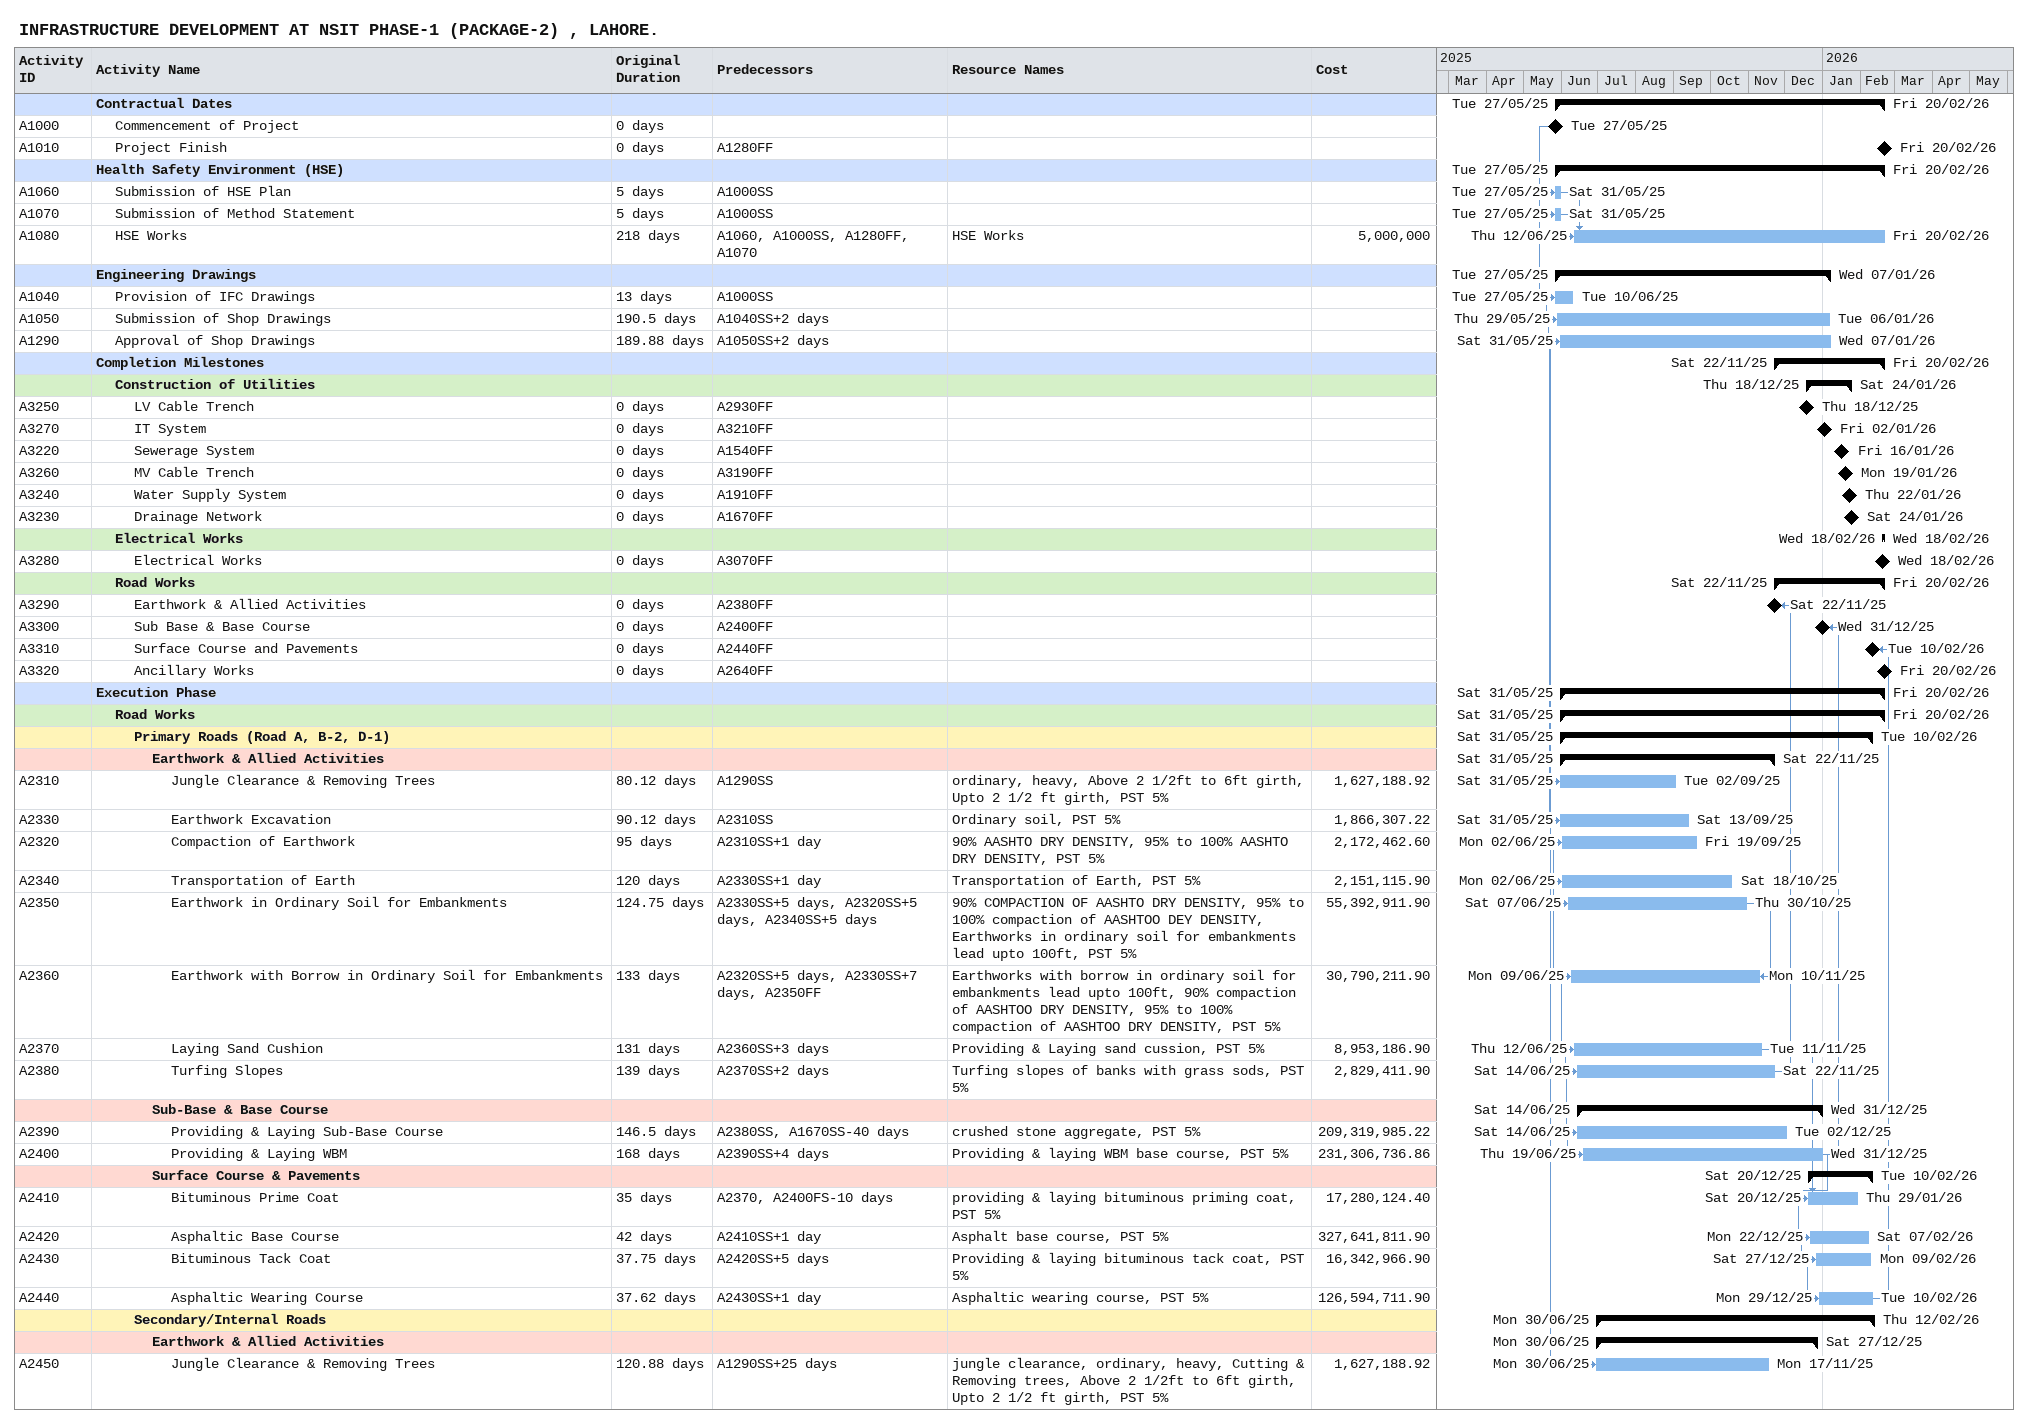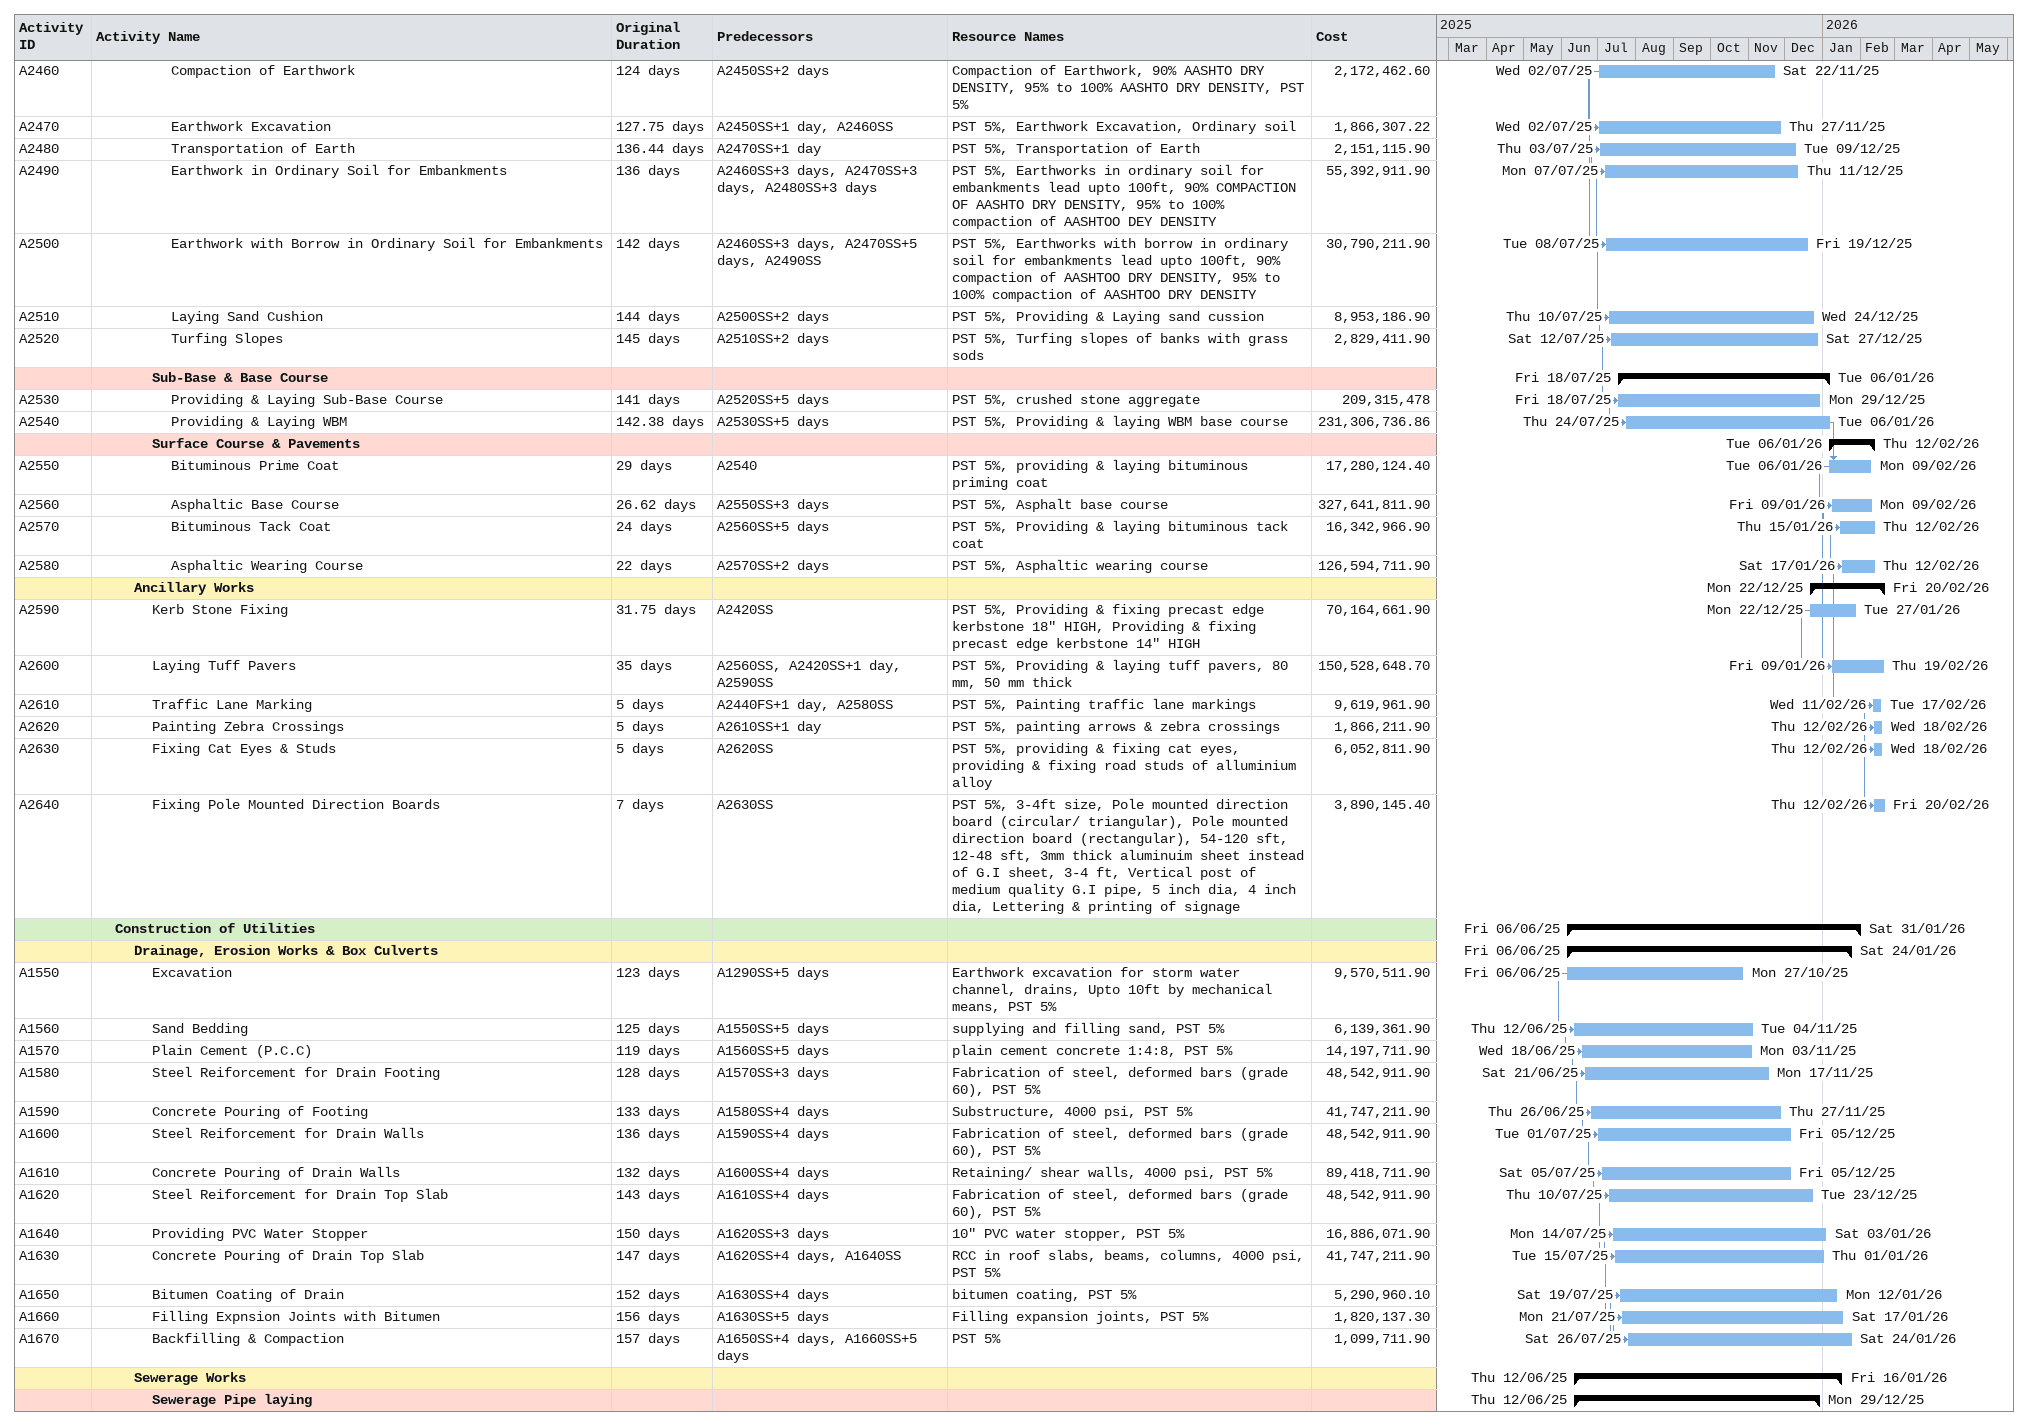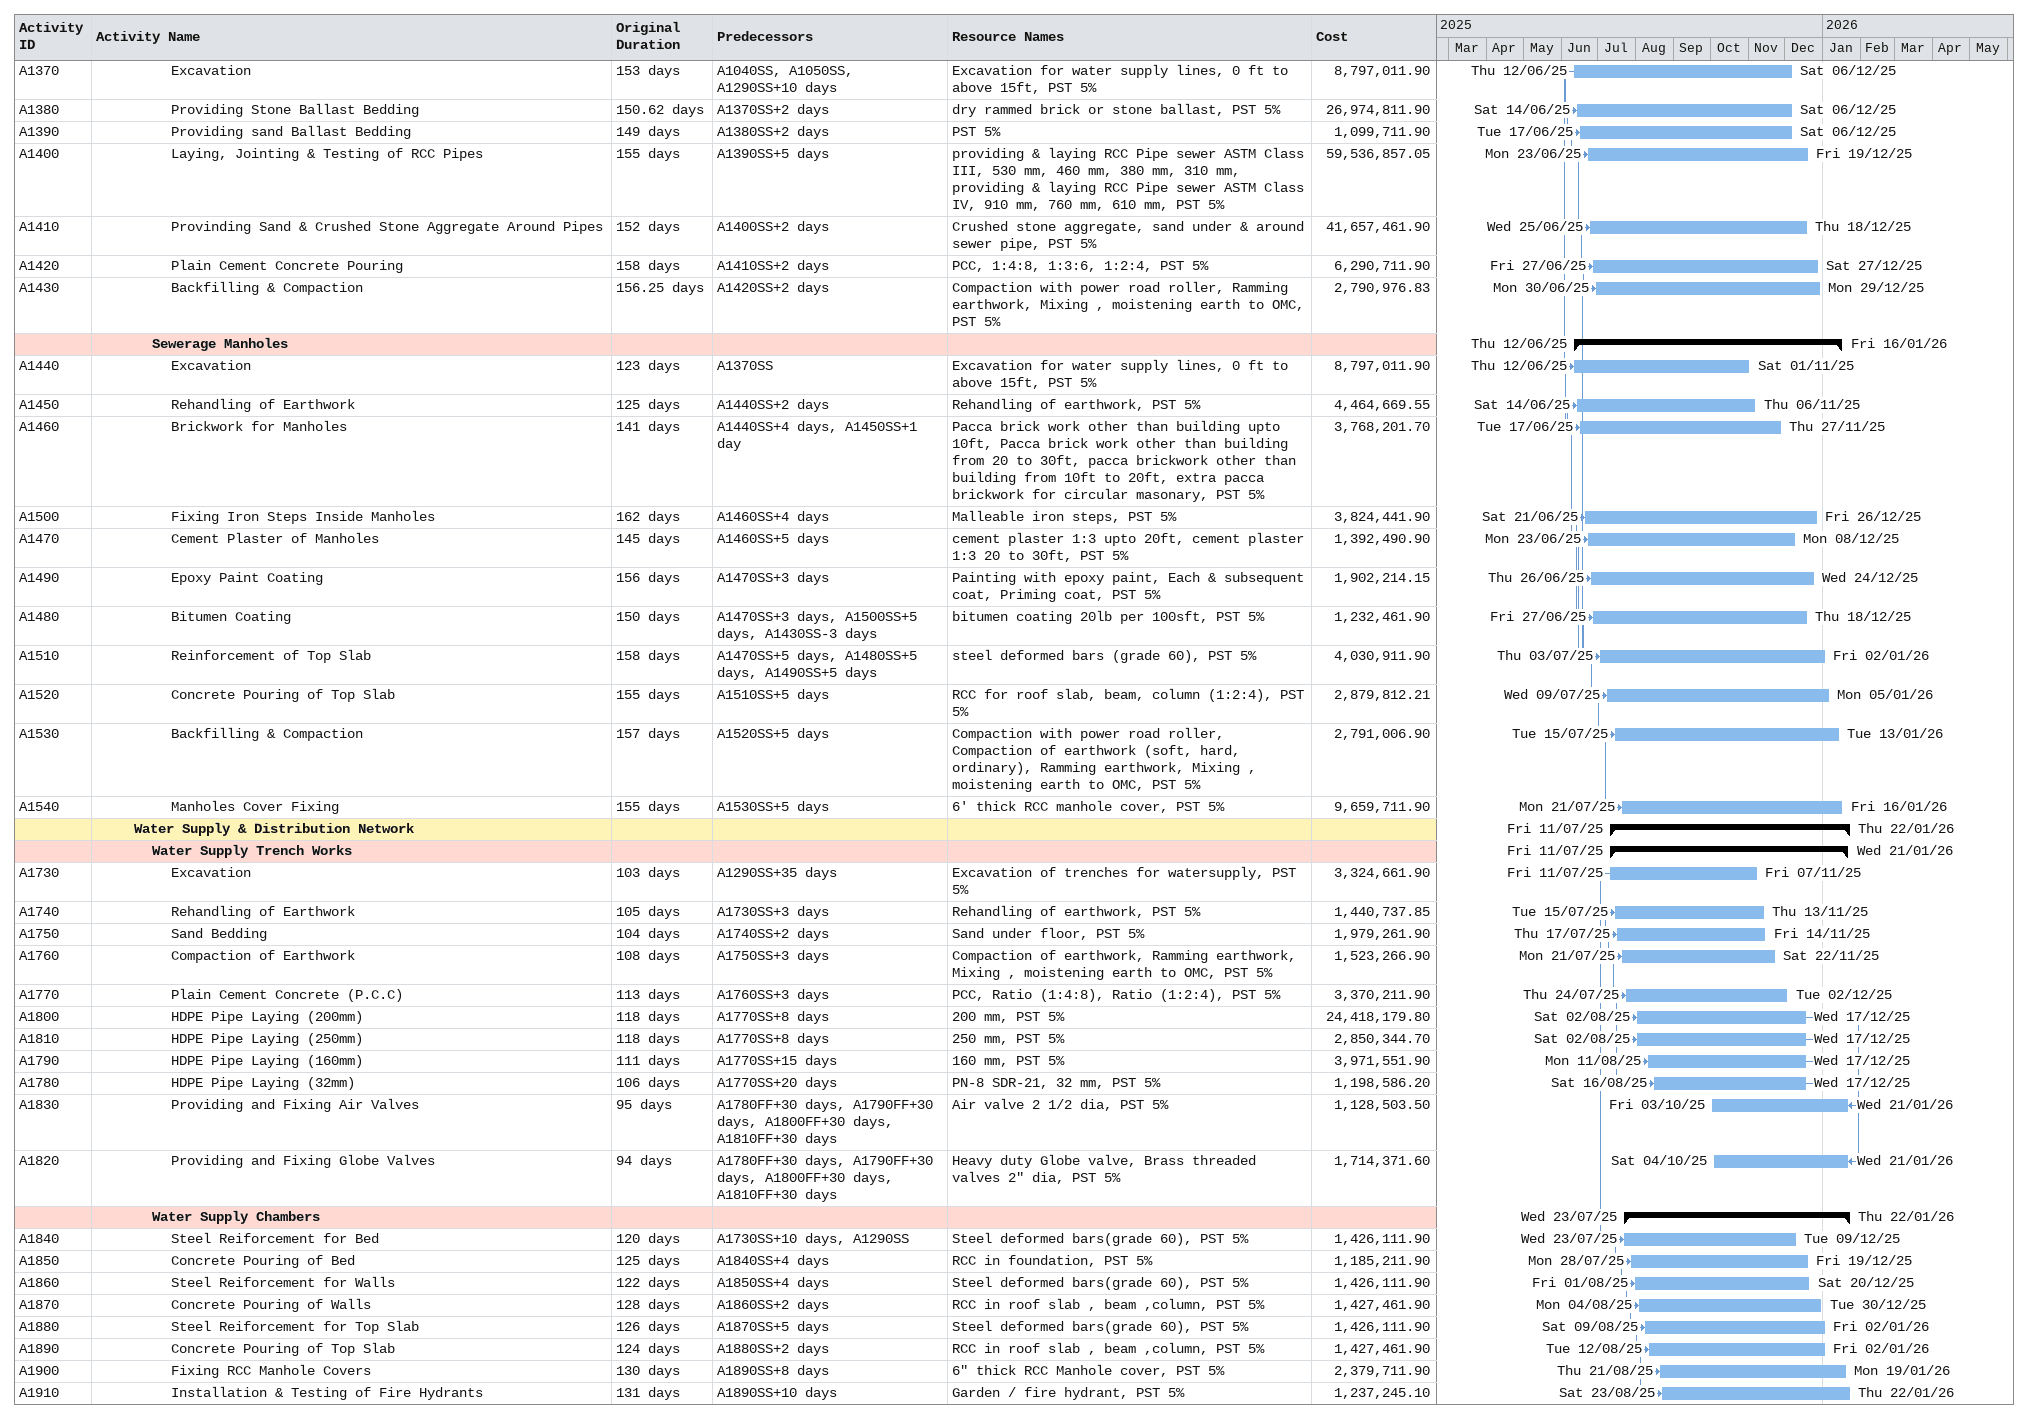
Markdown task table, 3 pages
INFRASTRUCTURE DEVELOPMENT AT NSIT PHASE-1 (PACKAGE-2) , LAHORE.

| ID | Level | Task | Original duration | Start | Finish | Predecessors | Resources | Cost |
|---|---|---|---|---|---|---|---|---|
|  | 1 | **Contractual Dates** |  | 2025-05-27 | 2026-02-20 |  |  |  |
| A1000 | 2 | Commencement of Project | 0d | 2025-05-27 | 2025-05-27 |  |  |  |
| A1010 | 2 | Project Finish | 0d | 2026-02-20 | 2026-02-20 | A1280FF |  |  |
|  | 1 | **Health Safety Environment (HSE)** |  | 2025-05-27 | 2026-02-20 |  |  |  |
| A1060 | 2 | Submission of HSE Plan | 5d | 2025-05-27 | 2025-05-31 | A1000SS |  |  |
| A1070 | 2 | Submission of Method Statement | 5d | 2025-05-27 | 2025-05-31 | A1000SS |  |  |
| A1080 | 2 | HSE Works | 218d | 2025-06-12 | 2026-02-20 | A1060, A1000SS, A1280FF, A1070 | HSE Works | 5000000 |
|  | 1 | **Engineering Drawings** |  | 2025-05-27 | 2026-01-07 |  |  |  |
| A1040 | 2 | Provision of IFC Drawings | 13d | 2025-05-27 | 2025-06-10 | A1000SS |  |  |
| A1050 | 2 | Submission of Shop Drawings | 190.5d | 2025-05-29 | 2026-01-06 | A1040SS+2d |  |  |
| A1290 | 2 | Approval of Shop Drawings | 189.88d | 2025-05-31 | 2026-01-07 | A1050SS+2d |  |  |
|  | 1 | **Completion Milestones** |  | 2025-11-22 | 2026-02-20 |  |  |  |
|  | 2 | **Construction of Utilities** |  | 2025-12-18 | 2026-01-24 |  |  |  |
| A3250 | 3 | LV Cable Trench | 0d | 2025-12-18 | 2025-12-18 | A2930FF |  |  |
| A3270 | 3 | IT System | 0d | 2026-01-02 | 2026-01-02 | A3210FF |  |  |
| A3220 | 3 | Sewerage System | 0d | 2026-01-16 | 2026-01-16 | A1540FF |  |  |
| A3260 | 3 | MV Cable Trench | 0d | 2026-01-19 | 2026-01-19 | A3190FF |  |  |
| A3240 | 3 | Water Supply System | 0d | 2026-01-22 | 2026-01-22 | A1910FF |  |  |
| A3230 | 3 | Drainage Network | 0d | 2026-01-24 | 2026-01-24 | A1670FF |  |  |
|  | 2 | **Electrical Works** |  | 2026-02-18 | 2026-02-18 |  |  |  |
| A3280 | 3 | Electrical Works | 0d | 2026-02-18 | 2026-02-18 | A3070FF |  |  |
|  | 2 | **Road Works** |  | 2025-11-22 | 2026-02-20 |  |  |  |
| A3290 | 3 | Earthwork & Allied Activities | 0d | 2025-11-22 | 2025-11-22 | A2380FF |  |  |
| A3300 | 3 | Sub Base & Base Course | 0d | 2025-12-31 | 2025-12-31 | A2400FF |  |  |
| A3310 | 3 | Surface Course and Pavements | 0d | 2026-02-10 | 2026-02-10 | A2440FF |  |  |
| A3320 | 3 | Ancillary Works | 0d | 2026-02-20 | 2026-02-20 | A2640FF |  |  |
|  | 1 | **Execution Phase** |  | 2025-05-31 | 2026-02-20 |  |  |  |
|  | 2 | **Road Works** |  | 2025-05-31 | 2026-02-20 |  |  |  |
|  | 3 | **Primary Roads (Road A, B-2, D-1)** |  | 2025-05-31 | 2026-02-10 |  |  |  |
|  | 4 | **Earthwork & Allied Activities** |  | 2025-05-31 | 2025-11-22 |  |  |  |
| A2310 | 5 | Jungle Clearance & Removing Trees | 80.12d | 2025-05-31 | 2025-09-02 | A1290SS | ordinary, heavy, Above 2 1/2ft to 6ft girth, Upto 2 1/2 ft girth, PST 5% | 1627188.92 |
| A2330 | 5 | Earthwork Excavation | 90.12d | 2025-05-31 | 2025-09-13 | A2310SS | Ordinary soil, PST 5% | 1866307.22 |
| A2320 | 5 | Compaction of Earthwork | 95d | 2025-06-02 | 2025-09-19 | A2310SS+1d | 90% AASHTO DRY DENSITY, 95% to 100% AASHTO DRY DENSITY, PST 5% | 2172462.60 |
| A2340 | 5 | Transportation of Earth | 120d | 2025-06-02 | 2025-10-18 | A2330SS+1d | Transportation of Earth, PST 5% | 2151115.90 |
| A2350 | 5 | Earthwork in Ordinary Soil for Embankments | 124.75d | 2025-06-07 | 2025-10-30 | A2330SS+5d, A2320SS+5d, A2340SS+5d | 90% COMPACTION OF AASHTO DRY DENSITY, 95% to 100% compaction of AASHTOO DEY DENSITY, Earthworks in ordinary soil for embankments lead upto 100ft, PST 5% | 55392911.90 |
| A2360 | 5 | Earthwork with Borrow in Ordinary Soil for Embankments | 133d | 2025-06-09 | 2025-11-10 | A2320SS+5d, A2330SS+7d, A2350FF | Earthworks with borrow in ordinary soil for embankments lead upto 100ft, 90% compaction of AASHTOO DRY DENSITY, 95% to 100% compaction of AASHTOO DRY DENSITY, PST 5% | 30790211.90 |
| A2370 | 5 | Laying Sand Cushion | 131d | 2025-06-12 | 2025-11-11 | A2360SS+3d | Providing & Laying sand cussion, PST 5% | 8953186.90 |
| A2380 | 5 | Turfing Slopes | 139d | 2025-06-14 | 2025-11-22 | A2370SS+2d | Turfing slopes of banks with grass sods, PST 5% | 2829411.90 |
|  | 4 | **Sub-Base & Base Course** |  | 2025-06-14 | 2025-12-31 |  |  |  |
| A2390 | 5 | Providing & Laying Sub-Base Course | 146.5d | 2025-06-14 | 2025-12-02 | A2380SS, A1670SS-40d | crushed stone aggregate, PST 5% | 209319985.22 |
| A2400 | 5 | Providing & Laying WBM | 168d | 2025-06-19 | 2025-12-31 | A2390SS+4d | Providing & laying WBM base course, PST 5% | 231306736.86 |
|  | 4 | **Surface Course & Pavements** |  | 2025-12-20 | 2026-02-10 |  |  |  |
| A2410 | 5 | Bituminous Prime Coat | 35d | 2025-12-20 | 2026-01-29 | A2370, A2400FS-10d | providing & laying bituminous priming coat, PST 5% | 17280124.40 |
| A2420 | 5 | Asphaltic Base Course | 42d | 2025-12-22 | 2026-02-07 | A2410SS+1d | Asphalt base course, PST 5% | 327641811.90 |
| A2430 | 5 | Bituminous Tack Coat | 37.75d | 2025-12-27 | 2026-02-09 | A2420SS+5d | Providing & laying bituminous tack coat, PST 5% | 16342966.90 |
| A2440 | 5 | Asphaltic Wearing Course | 37.62d | 2025-12-29 | 2026-02-10 | A2430SS+1d | Asphaltic wearing course, PST 5% | 126594711.90 |
|  | 3 | **Secondary/Internal Roads** |  | 2025-06-30 | 2026-02-12 |  |  |  |
|  | 4 | **Earthwork & Allied Activities** |  | 2025-06-30 | 2025-12-27 |  |  |  |
| A2450 | 5 | Jungle Clearance & Removing Trees | 120.88d | 2025-06-30 | 2025-11-17 | A1290SS+25d | jungle clearance, ordinary, heavy, Cutting & Removing trees, Above 2 1/2ft to 6ft girth, Upto 2 1/2 ft girth, PST 5% | 1627188.92 |
| A2460 | 5 | Compaction of Earthwork | 124d | 2025-07-02 | 2025-11-22 | A2450SS+2d | Compaction of Earthwork, 90% AASHTO DRY DENSITY, 95% to 100% AASHTO DRY DENSITY, PST 5% | 2172462.60 |
| A2470 | 5 | Earthwork Excavation | 127.75d | 2025-07-02 | 2025-11-27 | A2450SS+1d, A2460SS | PST 5%, Earthwork Excavation, Ordinary soil | 1866307.22 |
| A2480 | 5 | Transportation of Earth | 136.44d | 2025-07-03 | 2025-12-09 | A2470SS+1d | PST 5%, Transportation of Earth | 2151115.90 |
| A2490 | 5 | Earthwork in Ordinary Soil for Embankments | 136d | 2025-07-07 | 2025-12-11 | A2460SS+3d, A2470SS+3d, A2480SS+3d | PST 5%, Earthworks in ordinary soil for embankments lead upto 100ft, 90% COMPACTION OF AASHTO DRY DENSITY, 95% to 100% compaction of AASHTOO DEY DENSITY | 55392911.90 |
| A2500 | 5 | Earthwork with Borrow in Ordinary Soil for Embankments | 142d | 2025-07-08 | 2025-12-19 | A2460SS+3d, A2470SS+5d, A2490SS | PST 5%, Earthworks with borrow in ordinary soil for embankments lead upto 100ft, 90% compaction of AASHTOO DRY DENSITY, 95% to 100% compaction of AASHTOO DRY DENSITY | 30790211.90 |
| A2510 | 5 | Laying Sand Cushion | 144d | 2025-07-10 | 2025-12-24 | A2500SS+2d | PST 5%, Providing & Laying sand cussion | 8953186.90 |
| A2520 | 5 | Turfing Slopes | 145d | 2025-07-12 | 2025-12-27 | A2510SS+2d | PST 5%, Turfing slopes of banks with grass sods | 2829411.90 |
|  | 4 | **Sub-Base & Base Course** |  | 2025-07-18 | 2026-01-06 |  |  |  |
| A2530 | 5 | Providing & Laying Sub-Base Course | 141d | 2025-07-18 | 2025-12-29 | A2520SS+5d | PST 5%, crushed stone aggregate | 209315478 |
| A2540 | 5 | Providing & Laying WBM | 142.38d | 2025-07-24 | 2026-01-06 | A2530SS+5d | PST 5%, Providing & laying WBM base course | 231306736.86 |
|  | 4 | **Surface Course & Pavements** |  | 2026-01-06 | 2026-02-12 |  |  |  |
| A2550 | 5 | Bituminous Prime Coat | 29d | 2026-01-06 | 2026-02-09 | A2540 | PST 5%, providing & laying bituminous priming coat | 17280124.40 |
| A2560 | 5 | Asphaltic Base Course | 26.62d | 2026-01-09 | 2026-02-09 | A2550SS+3d | PST 5%, Asphalt base course | 327641811.90 |
| A2570 | 5 | Bituminous Tack Coat | 24d | 2026-01-15 | 2026-02-12 | A2560SS+5d | PST 5%, Providing & laying bituminous tack coat | 16342966.90 |
| A2580 | 5 | Asphaltic Wearing Course | 22d | 2026-01-17 | 2026-02-12 | A2570SS+2d | PST 5%, Asphaltic wearing course | 126594711.90 |
|  | 3 | **Ancillary Works** |  | 2025-12-22 | 2026-02-20 |  |  |  |
| A2590 | 4 | Kerb Stone Fixing | 31.75d | 2025-12-22 | 2026-01-27 | A2420SS | PST 5%, Providing & fixing precast edge kerbstone 18" HIGH, Providing & fixing precast edge kerbstone 14" HIGH | 70164661.90 |
| A2600 | 4 | Laying Tuff Pavers | 35d | 2026-01-09 | 2026-02-19 | A2560SS, A2420SS+1d, A2590SS | PST 5%, Providing & laying tuff pavers, 80 mm, 50 mm thick | 150528648.70 |
| A2610 | 4 | Traffic Lane Marking | 5d | 2026-02-11 | 2026-02-17 | A2440FS+1d, A2580SS | PST 5%, Painting traffic lane markings | 9619961.90 |
| A2620 | 4 | Painting Zebra Crossings | 5d | 2026-02-12 | 2026-02-18 | A2610SS+1d | PST 5%, painting arrows & zebra crossings | 1866211.90 |
| A2630 | 4 | Fixing Cat Eyes & Studs | 5d | 2026-02-12 | 2026-02-18 | A2620SS | PST 5%, providing & fixing cat eyes, providing & fixing road studs of alluminium alloy | 6052811.90 |
| A2640 | 4 | Fixing Pole Mounted Direction Boards | 7d | 2026-02-12 | 2026-02-20 | A2630SS | PST 5%, 3-4ft size, Pole mounted direction board (circular/ triangular), Pole mounted direction board (rectangular), 54-120 sft, 12-48 sft, 3mm thick aluminuim sheet instead of G.I sheet, 3-4 ft, Vertical post of medium quality G.I pipe, 5 inch dia, 4 inch dia, Lettering & printing of signage | 3890145.40 |
|  | 2 | **Construction of Utilities** |  | 2025-06-06 | 2026-01-31 |  |  |  |
|  | 3 | **Drainage, Erosion Works & Box Culverts** |  | 2025-06-06 | 2026-01-24 |  |  |  |
| A1550 | 4 | Excavation | 123d | 2025-06-06 | 2025-10-27 | A1290SS+5d | Earthwork excavation for storm water channel, drains, Upto 10ft by mechanical means, PST 5% | 9570511.90 |
| A1560 | 4 | Sand Bedding | 125d | 2025-06-12 | 2025-11-04 | A1550SS+5d | supplying and filling sand, PST 5% | 6139361.90 |
| A1570 | 4 | Plain Cement (P.C.C) | 119d | 2025-06-18 | 2025-11-03 | A1560SS+5d | plain cement concrete 1:4:8, PST 5% | 14197711.90 |
| A1580 | 4 | Steel Reiforcement for Drain Footing | 128d | 2025-06-21 | 2025-11-17 | A1570SS+3d | Fabrication of steel, deformed bars (grade 60), PST 5% | 48542911.90 |
| A1590 | 4 | Concrete Pouring of Footing | 133d | 2025-06-26 | 2025-11-27 | A1580SS+4d | Substructure, 4000 psi, PST 5% | 41747211.90 |
| A1600 | 4 | Steel Reiforcement for Drain Walls | 136d | 2025-07-01 | 2025-12-05 | A1590SS+4d | Fabrication of steel, deformed bars (grade 60), PST 5% | 48542911.90 |
| A1610 | 4 | Concrete Pouring of Drain Walls | 132d | 2025-07-05 | 2025-12-05 | A1600SS+4d | Retaining/ shear walls, 4000 psi, PST 5% | 89418711.90 |
| A1620 | 4 | Steel Reiforcement for Drain Top Slab | 143d | 2025-07-10 | 2025-12-23 | A1610SS+4d | Fabrication of steel, deformed bars (grade 60), PST 5% | 48542911.90 |
| A1640 | 4 | Providing PVC Water Stopper | 150d | 2025-07-14 | 2026-01-03 | A1620SS+3d | 10" PVC water stopper, PST 5% | 16886071.90 |
| A1630 | 4 | Concrete Pouring of Drain Top Slab | 147d | 2025-07-15 | 2026-01-01 | A1620SS+4d, A1640SS | RCC in roof slabs, beams, columns, 4000 psi, PST 5% | 41747211.90 |
| A1650 | 4 | Bitumen Coating of Drain | 152d | 2025-07-19 | 2026-01-12 | A1630SS+4d | bitumen coating, PST 5% | 5290960.10 |
| A1660 | 4 | Filling Expnsion Joints with Bitumen | 156d | 2025-07-21 | 2026-01-17 | A1630SS+5d | Filling expansion joints, PST 5% | 1820137.30 |
| A1670 | 4 | Backfilling & Compaction | 157d | 2025-07-26 | 2026-01-24 | A1650SS+4d, A1660SS+5d | PST 5% | 1099711.90 |
|  | 3 | **Sewerage Works** |  | 2025-06-12 | 2026-01-16 |  |  |  |
|  | 4 | **Sewerage Pipe laying** |  | 2025-06-12 | 2025-12-29 |  |  |  |
| A1370 | 5 | Excavation | 153d | 2025-06-12 | 2025-12-06 | A1040SS, A1050SS, A1290SS+10d | Excavation for water supply lines, 0 ft to above 15ft, PST 5% | 8797011.90 |
| A1380 | 5 | Providing Stone Ballast Bedding | 150.62d | 2025-06-14 | 2025-12-06 | A1370SS+2d | dry rammed brick or stone ballast, PST 5% | 26974811.90 |
| A1390 | 5 | Providing sand Ballast Bedding | 149d | 2025-06-17 | 2025-12-06 | A1380SS+2d | PST 5% | 1099711.90 |
| A1400 | 5 | Laying, Jointing & Testing of RCC Pipes | 155d | 2025-06-23 | 2025-12-19 | A1390SS+5d | providing & laying RCC Pipe sewer ASTM Class III, 530 mm, 460 mm, 380 mm, 310 mm, providing & laying RCC Pipe sewer ASTM Class IV, 910 mm, 760 mm, 610 mm, PST 5% | 59536857.05 |
| A1410 | 5 | Provinding Sand & Crushed Stone Aggregate Around Pipes | 152d | 2025-06-25 | 2025-12-18 | A1400SS+2d | Crushed stone aggregate, sand under & around sewer pipe, PST 5% | 41657461.90 |
| A1420 | 5 | Plain Cement Concrete Pouring | 158d | 2025-06-27 | 2025-12-27 | A1410SS+2d | PCC, 1:4:8, 1:3:6, 1:2:4, PST 5% | 6290711.90 |
| A1430 | 5 | Backfilling & Compaction | 156.25d | 2025-06-30 | 2025-12-29 | A1420SS+2d | Compaction with power road roller, Ramming earthwork, Mixing , moistening earth to OMC, PST 5% | 2790976.83 |
|  | 4 | **Sewerage Manholes** |  | 2025-06-12 | 2026-01-16 |  |  |  |
| A1440 | 5 | Excavation | 123d | 2025-06-12 | 2025-11-01 | A1370SS | Excavation for water supply lines, 0 ft to above 15ft, PST 5% | 8797011.90 |
| A1450 | 5 | Rehandling of Earthwork | 125d | 2025-06-14 | 2025-11-06 | A1440SS+2d | Rehandling of earthwork, PST 5% | 4464669.55 |
| A1460 | 5 | Brickwork for Manholes | 141d | 2025-06-17 | 2025-11-27 | A1440SS+4d, A1450SS+1d | Pacca brick work other than building upto 10ft, Pacca brick work other than building from 20 to 30ft, pacca brickwork other than building from 10ft to 20ft, extra pacca brickwork for circular masonary, PST 5% | 3768201.70 |
| A1500 | 5 | Fixing Iron Steps Inside Manholes | 162d | 2025-06-21 | 2025-12-26 | A1460SS+4d | Malleable iron steps, PST 5% | 3824441.90 |
| A1470 | 5 | Cement Plaster of Manholes | 145d | 2025-06-23 | 2025-12-08 | A1460SS+5d | cement plaster 1:3 upto 20ft, cement plaster 1:3 20 to 30ft, PST 5% | 1392490.90 |
| A1490 | 5 | Epoxy Paint Coating | 156d | 2025-06-26 | 2025-12-24 | A1470SS+3d | Painting with epoxy paint, Each & subsequent coat, Priming coat, PST 5% | 1902214.15 |
| A1480 | 5 | Bitumen Coating | 150d | 2025-06-27 | 2025-12-18 | A1470SS+3d, A1500SS+5d, A1430SS-3d | bitumen coating 20lb per 100sft, PST 5% | 1232461.90 |
| A1510 | 5 | Reinforcement of Top Slab | 158d | 2025-07-03 | 2026-01-02 | A1470SS+5d, A1480SS+5d, A1490SS+5d | steel deformed bars (grade 60), PST 5% | 4030911.90 |
| A1520 | 5 | Concrete Pouring of Top Slab | 155d | 2025-07-09 | 2026-01-05 | A1510SS+5d | RCC for roof slab, beam, column (1:2:4), PST 5% | 2879812.21 |
| A1530 | 5 | Backfilling & Compaction | 157d | 2025-07-15 | 2026-01-13 | A1520SS+5d | Compaction with power road roller, Compaction of earthwork (soft, hard, ordinary), Ramming earthwork, Mixing , moistening earth to OMC, PST 5% | 2791006.90 |
| A1540 | 5 | Manholes Cover Fixing | 155d | 2025-07-21 | 2026-01-16 | A1530SS+5d | 6' thick RCC manhole cover, PST 5% | 9659711.90 |
|  | 3 | **Water Supply & Distribution Network** |  | 2025-07-11 | 2026-01-22 |  |  |  |
|  | 4 | **Water Supply Trench Works** |  | 2025-07-11 | 2026-01-21 |  |  |  |
| A1730 | 5 | Excavation | 103d | 2025-07-11 | 2025-11-07 | A1290SS+35d | Excavation of trenches for watersupply, PST 5% | 3324661.90 |
| A1740 | 5 | Rehandling of Earthwork | 105d | 2025-07-15 | 2025-11-13 | A1730SS+3d | Rehandling of earthwork, PST 5% | 1440737.85 |
| A1750 | 5 | Sand Bedding | 104d | 2025-07-17 | 2025-11-14 | A1740SS+2d | Sand under floor, PST 5% | 1979261.90 |
| A1760 | 5 | Compaction of Earthwork | 108d | 2025-07-21 | 2025-11-22 | A1750SS+3d | Compaction of earthwork, Ramming earthwork, Mixing , moistening earth to OMC, PST 5% | 1523266.90 |
| A1770 | 5 | Plain Cement Concrete (P.C.C) | 113d | 2025-07-24 | 2025-12-02 | A1760SS+3d | PCC, Ratio (1:4:8), Ratio (1:2:4), PST 5% | 3370211.90 |
| A1800 | 5 | HDPE Pipe Laying (200mm) | 118d | 2025-08-02 | 2025-12-17 | A1770SS+8d | 200 mm, PST 5% | 24418179.80 |
| A1810 | 5 | HDPE Pipe Laying (250mm) | 118d | 2025-08-02 | 2025-12-17 | A1770SS+8d | 250 mm, PST 5% | 2850344.70 |
| A1790 | 5 | HDPE Pipe Laying (160mm) | 111d | 2025-08-11 | 2025-12-17 | A1770SS+15d | 160 mm, PST 5% | 3971551.90 |
| A1780 | 5 | HDPE Pipe Laying (32mm) | 106d | 2025-08-16 | 2025-12-17 | A1770SS+20d | PN-8 SDR-21, 32 mm, PST 5% | 1198586.20 |
| A1830 | 5 | Providing and Fixing Air Valves | 95d | 2025-10-03 | 2026-01-21 | A1780FF+30d, A1790FF+30d, A1800FF+30d, A1810FF+30d | Air valve 2 1/2 dia, PST 5% | 1128503.50 |
| A1820 | 5 | Providing and Fixing Globe Valves | 94d | 2025-10-04 | 2026-01-21 | A1780FF+30d, A1790FF+30d, A1800FF+30d, A1810FF+30d | Heavy duty Globe valve, Brass threaded valves 2" dia, PST 5% | 1714371.60 |
|  | 4 | **Water Supply Chambers** |  | 2025-07-23 | 2026-01-22 |  |  |  |
| A1840 | 5 | Steel Reiforcement for Bed | 120d | 2025-07-23 | 2025-12-09 | A1730SS+10d, A1290SS | Steel deformed bars(grade 60), PST 5% | 1426111.90 |
| A1850 | 5 | Concrete Pouring of Bed | 125d | 2025-07-28 | 2025-12-19 | A1840SS+4d | RCC in foundation, PST 5% | 1185211.90 |
| A1860 | 5 | Steel Reiforcement for Walls | 122d | 2025-08-01 | 2025-12-20 | A1850SS+4d | Steel deformed bars(grade 60), PST 5% | 1426111.90 |
| A1870 | 5 | Concrete Pouring of Walls | 128d | 2025-08-04 | 2025-12-30 | A1860SS+2d | RCC in roof slab , beam ,column, PST 5% | 1427461.90 |
| A1880 | 5 | Steel Reiforcement for Top Slab | 126d | 2025-08-09 | 2026-01-02 | A1870SS+5d | Steel deformed bars(grade 60), PST 5% | 1426111.90 |
| A1890 | 5 | Concrete Pouring of Top Slab | 124d | 2025-08-12 | 2026-01-02 | A1880SS+2d | RCC in roof slab , beam ,column, PST 5% | 1427461.90 |
| A1900 | 5 | Fixing RCC Manhole Covers | 130d | 2025-08-21 | 2026-01-19 | A1890SS+8d | 6" thick RCC Manhole cover, PST 5% | 2379711.90 |
| A1910 | 5 | Installation & Testing of Fire Hydrants | 131d | 2025-08-23 | 2026-01-22 | A1890SS+10d | Garden / fire hydrant, PST 5% | 1237245.10 |
